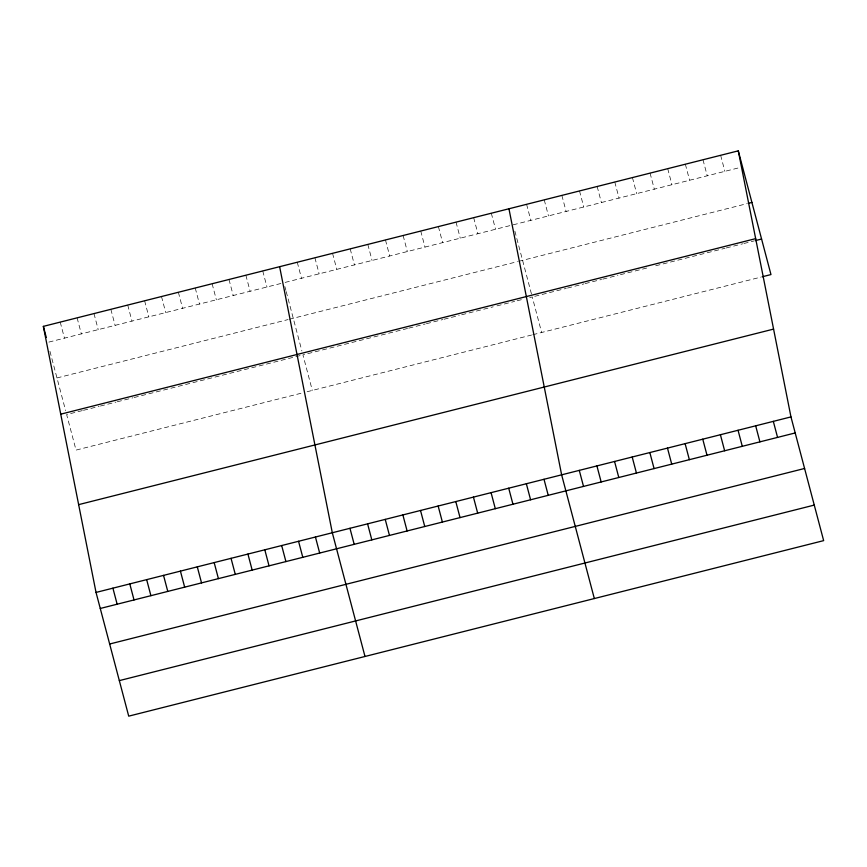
<?xml version="1.0" encoding="UTF-8"?>
<svg xmlns="http://www.w3.org/2000/svg" width="867" height="867" viewBox="0 0 867 867"><rect width="100%" height="100%" fill="white"/><g stroke="black" fill="none" stroke-linecap="round" stroke-linejoin="round"><path stroke-width="0.65" stroke-dasharray="4.33 3.25" d="M48.888 342.086L281.266 283.39M285.124 282.414L510.674 225.442M513.188 224.813L739.995 167.526M56.973 377.947L288.061 319.576M289.361 319.251L517.534 261.617M518.802 261.303L746.866 203.691M82.224 410.622L66.651 414.556L76.036 450.092L301.933 393.044M83.525 410.297L99.109 406.363M100.399 406.038L115.983 402.104M117.283 401.768L132.857 397.834M134.157 397.509L300.329 355.535M407.512 328.463L302.93 354.885L312.315 390.41M408.769 328.149L425.144 324.009M426.412 323.694L442.788 319.555M444.045 319.229L459.174 315.415M461.688 314.775L493.193 306.82M496.975 305.867L514.608 301.413M517.133 300.773L523.43 299.18M529.726 297.598L532.251 296.958L541.637 332.495M534.776 296.319L566.27 288.364M567.527 288.05L583.914 283.91M585.171 283.585L601.557 279.456M602.814 279.131L617.933 275.316M620.458 274.676L648.169 267.675M655.734 265.768L725.04 248.265M726.297 247.94L742.672 243.811M743.94 243.486L754.019 240.939M307.124 391.732L531.558 335.041M532.815 334.716L760.89 277.115M720.64 155.301L724.877 171.341M702.996 159.756L707.234 175.795M685.353 164.21L689.59 180.249M667.72 168.675L671.958 184.704M650.077 173.129L654.314 189.169M632.433 177.583L636.671 193.623M614.79 182.037L619.027 198.077M597.157 186.492L601.395 202.531M579.514 190.946L583.751 206.985M561.87 195.4L566.108 211.44M544.238 199.865L548.475 215.894M526.594 204.319L530.832 220.348M514.868 231.153L531.558 294.336M491.307 213.228L495.545 229.267M473.675 217.682L477.912 233.722M456.031 222.136L460.269 238.176M438.388 226.59L442.625 242.63M420.744 231.045L424.982 247.084M403.112 235.51L407.349 251.538M385.468 239.964L389.706 256.003M367.825 244.418L372.062 260.458M350.192 248.872L354.43 264.912M332.549 253.327L336.786 269.366M314.905 257.781L319.143 273.82M297.262 262.235L301.499 278.274M284.864 286.543L285.872 290.347M286.208 291.615L301.889 350.962M262.744 270.959L266.982 286.999M245.87 275.218L250.108 291.258M228.996 279.488L233.234 295.517M212.122 283.747L216.36 299.787M195.238 288.007L199.475 304.046M178.364 292.277L182.601 308.305M161.49 296.536L165.727 312.575M144.616 300.795L148.853 316.834M127.731 305.065L131.968 321.093M110.857 309.324L115.094 325.363M93.983 313.583L98.22 329.623M77.109 317.853L81.346 333.882M60.224 322.112L64.461 338.152M49.939 351.298L65.61 410.633"/><path stroke-width="1.3" d="M738.283 150.847L790.964 416.908L823.65 540.629L128.717 716.153L96.031 592.432L43.35 326.371L738.283 150.847L770.969 274.568L762.147 276.801M748.123 203.377L751.906 202.423M60.733 414.177L755.666 238.642M755.276 240.625L761.573 239.032M78.648 504.637L773.581 329.102M96.031 592.432L790.964 416.908M100.269 608.471L795.202 432.947M109.665 644.008L804.587 468.473M119.332 680.617L814.265 505.093M773.321 421.362L777.558 437.401M755.677 425.816L759.915 441.856M738.045 430.27L742.282 446.31M720.401 434.725L724.639 450.764M702.758 439.179L706.995 455.218M685.114 443.644L689.352 459.673M667.482 448.098L671.719 464.138M649.838 452.552L654.076 468.592M632.195 457.007L636.432 473.046M614.562 461.461L618.789 477.5M596.919 465.915L601.156 481.954M579.275 470.369L583.513 486.409M594.328 598.544L561.632 474.834L508.951 208.774M543.999 479.288L548.237 495.317M526.356 483.743L530.593 499.782M508.712 488.197L512.95 504.236M491.069 492.651L495.306 508.691M473.436 497.105L477.674 513.145M455.793 501.56L460.03 517.599M438.149 506.014L442.387 522.053M420.517 510.479L424.754 526.507M402.873 514.933L407.111 530.972M385.23 519.387L389.467 535.427M367.586 523.841L371.824 539.881M349.954 528.296L354.191 544.335M364.996 656.471L332.31 532.75L279.629 266.7M315.436 537.02L319.674 553.048M298.551 541.279L302.789 557.318M281.677 545.538L285.915 561.578M264.803 549.808L269.041 565.837M247.929 554.067L252.167 570.107M231.045 558.326L235.282 574.366M214.171 562.596L218.408 578.625M197.297 566.855L201.534 582.895M180.423 571.115L184.66 587.154M163.538 575.385L167.775 591.413M146.664 579.644L150.901 595.683M129.79 583.903L134.027 599.942M112.916 588.173L117.143 604.212M43.35 326.371L46.287 337.48"/></g></svg>
